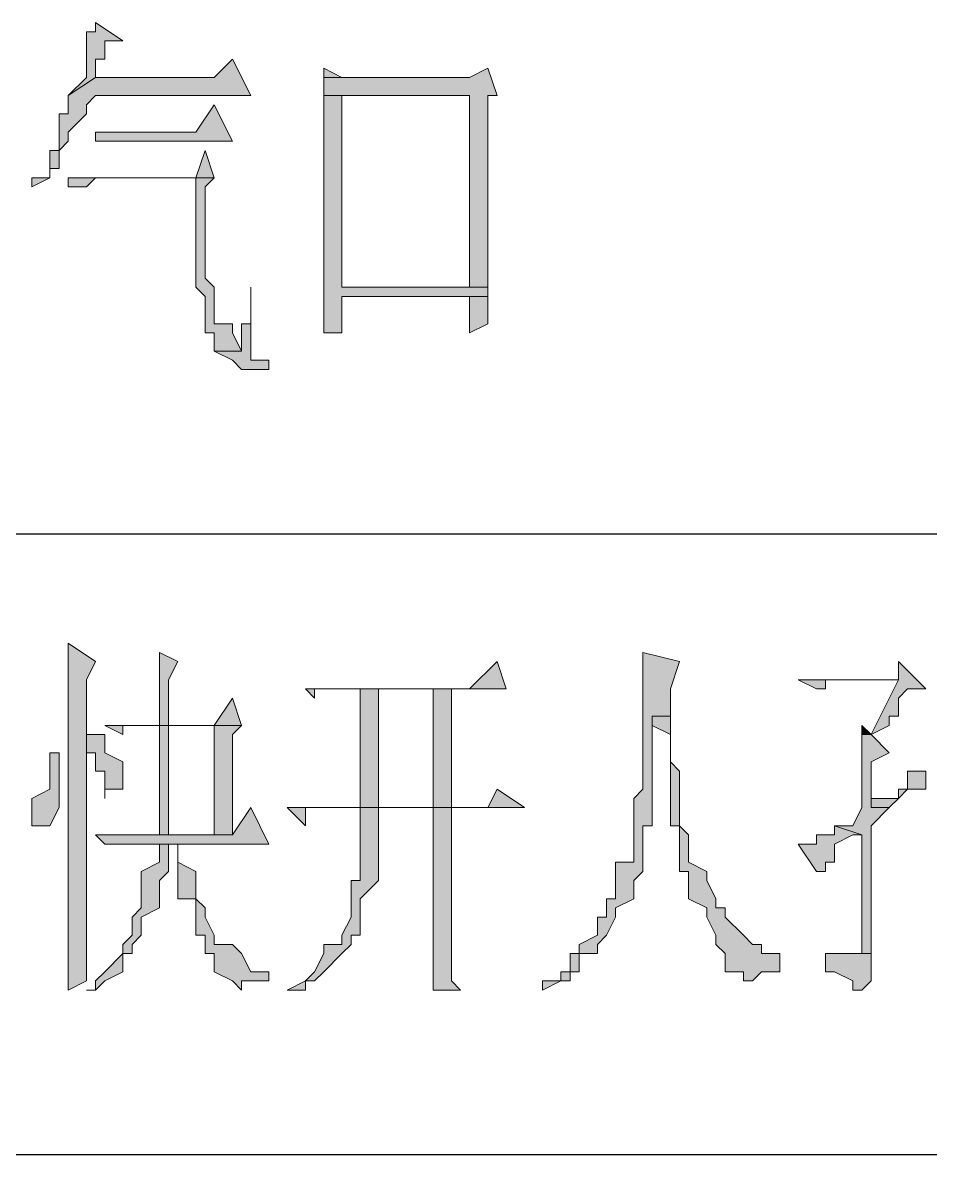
# Model space of a CAD drawing. Header units: millimetres. Extents: x 20 to 821, y 1 to 1134.
# Drawn here: x 602.82 to 620.73, y 715.82 to 738.14 of the extents above; entities that cross this region are included whole.
import ezdxf

# ---------------------------------------------------------------- set-up
doc = ezdxf.new("R2010")
doc.units = ezdxf.units.MM
doc.layers.add('1', color=7, linetype='Continuous')

msp = doc.modelspace()

# ---------------------------------------------------------------- hatches: boundary and pattern name
h = msp.add_hatch(color=0)
h.dxf.hatch_style = 2
h.paths.add_polyline_path([(604.26, 738.141732), (604.26, 737.961732), (604.08, 737.961732), (604.08, 737.061732), (603.72, 736.701732), (604.26, 737.061732), (604.26, 737.421732), (604.44, 737.421732), (604.44, 737.781732), (604.8, 737.781732)])
h = msp.add_hatch(color=0)
h.dxf.hatch_style = 2
h.paths.add_polyline_path([(606.96, 737.421732), (606.6, 737.061732), (604.26, 737.061732), (603.72, 736.701732), (603.72, 736.341732), (603.54, 736.341732), (603.54, 735.621732), (603.36, 735.621732), (603.36, 735.081732), (603, 735.081732), (603, 734.901732), (603.36, 735.081732), (603.36, 735.261732), (603.54, 735.261732), (603.54, 735.621732), (603.72, 735.801732), (603.72, 735.981732), (604.08, 736.341732), (604.08, 736.521732), (604.26, 736.701732), (607.32, 736.701732)])
h = msp.add_hatch(color=0)
h.dxf.hatch_style = 2
h.paths.add_polyline_path([(612, 737.241732), (611.64, 737.061732), (608.76, 737.061732), (608.76, 736.701732), (611.64, 736.701732), (611.64, 732.921732), (609.12, 732.921732), (612, 732.921732), (612, 736.701732), (612.18, 736.701732)])
h = msp.add_hatch(color=0)
h.dxf.hatch_style = 2
h.paths.add_polyline_path([(608.76, 737.241732), (608.76, 737.061732), (609.12, 737.061732)])
h = msp.add_hatch(color=0)
h.dxf.hatch_style = 2
h.paths.add_polyline_path([(608.76, 736.701732), (608.76, 732.381732), (608.76, 732.201732), (608.76, 732.021732), (609.12, 732.021732), (609.12, 732.741732), (611.64, 732.741732), (612, 732.741732), (612, 732.921732), (609.12, 732.921732), (609.12, 736.701732), (611.64, 736.701732)])
h = msp.add_hatch(color=0)
h.dxf.hatch_style = 2
h.paths.add_polyline_path([(606.6, 736.521732), (606.24, 735.981732), (604.26, 735.981732), (604.26, 735.801732), (606.96, 735.801732)])
h = msp.add_hatch(color=0)
h.dxf.hatch_style = 2
h.paths.add_polyline_path([(606.42, 735.621732), (606.24, 735.081732), (603.72, 735.081732), (603.72, 734.901732), (604.08, 734.901732), (604.26, 735.081732), (606.6, 735.081732)])
h = msp.add_hatch(color=0)
h.dxf.hatch_style = 2
h.paths.add_polyline_path([(606.6, 735.081732), (606.24, 735.081732), (606.24, 734.901732), (606.24, 732.921732), (606.42, 732.741732), (606.42, 732.021732), (606.6, 732.021732), (606.6, 731.661732), (607.14, 731.661732), (606.96, 732.021732), (606.96, 732.201732), (606.6, 732.201732), (606.6, 732.921732), (606.42, 733.101732), (606.42, 734.901732)])
h = msp.add_hatch(color=0)
h.dxf.hatch_style = 2
h.paths.add_polyline_path([(607.32, 732.921732), (607.32, 732.201732), (607.14, 732.201732), (607.14, 731.661732), (606.6, 731.661732), (606.96, 731.481732), (607.14, 731.301732), (607.68, 731.301732), (607.68, 731.481732), (607.32, 731.481732), (607.32, 731.661732), (607.32, 732.021732)])
h = msp.add_hatch(color=0)
h.dxf.hatch_style = 2
h.paths.add_polyline_path([(612, 732.741732), (611.64, 732.741732), (611.64, 732.021732), (612, 732.201732)])
h = msp.add_hatch(color=0)
h.dxf.hatch_style = 2
h.paths.add_polyline_path([(603.72, 725.901732), (603.72, 719.061732), (604.08, 719.241732), (604.08, 719.961732), (604.08, 720.141732), (604.08, 724.101732), (604.26, 724.101732), (604.08, 724.101732), (604.08, 724.281732), (604.08, 725.181732), (604.26, 725.541732)])
h = msp.add_hatch(color=0)
h.dxf.hatch_style = 2
h.paths.add_polyline_path([(605.52, 725.721732), (605.52, 724.281732), (605.7, 724.281732), (605.7, 725.181732), (605.88, 725.541732)])
h = msp.add_hatch(color=0)
h.dxf.hatch_style = 2
h.paths.add_polyline_path([(615.06, 725.721732), (615.06, 723.021732), (614.88, 722.841732), (614.88, 721.581732), (614.52, 721.581732), (614.52, 720.861732), (614.34, 720.861732), (614.34, 720.501732), (614.16, 720.501732), (614.16, 720.141732), (613.8, 719.961732), (613.8, 719.781732), (613.62, 719.781732), (613.62, 719.421732), (613.44, 719.421732), (613.44, 719.241732), (613.08, 719.241732), (613.08, 719.061732), (613.44, 719.241732), (613.62, 719.241732), (613.62, 719.421732), (613.8, 719.421732), (613.8, 719.781732), (614.16, 719.781732), (614.16, 719.961732), (614.34, 720.141732), (614.52, 720.501732), (614.52, 720.681732), (614.88, 720.861732), (614.88, 721.221732), (615.06, 721.401732), (615.06, 722.301732), (615.24, 722.301732), (615.24, 724.461732), (615.6, 724.461732), (615.6, 725.001732), (615.78, 725.541732)])
h = msp.add_hatch(color=0)
h.dxf.hatch_style = 2
h.paths.add_polyline_path([(612.18, 725.541732), (611.64, 725.001732), (608.4, 725.001732), (608.58, 724.821732), (608.58, 725.001732), (608.76, 725.001732), (612.36, 725.001732)])
h = msp.add_hatch(color=0)
h.dxf.hatch_style = 2
h.paths.add_polyline_path([(620.1, 725.541732), (620.1, 725.181732), (618.12, 725.181732), (620.1, 725.181732), (619.56, 724.101732), (619.38, 724.101732), (619.38, 723.741732), (619.38, 722.661732), (619.2, 722.301732), (618.84, 722.301732), (619.38, 722.121732), (619.38, 719.781732), (619.2, 719.781732), (619.56, 719.781732), (619.56, 722.301732), (619.92, 722.661732), (619.56, 722.661732), (619.56, 723.561732), (619.92, 723.741732), (619.56, 724.101732), (619.92, 724.281732), (619.92, 724.461732), (620.1, 724.461732), (620.1, 724.821732), (620.28, 725.001732), (620.64, 725.001732)])
h = msp.add_hatch(color=0)
h.dxf.hatch_style = 2
h.paths.add_polyline_path([(618.12, 725.181732), (618.48, 725.001732), (618.66, 725.001732), (618.66, 725.181732), (620.1, 725.181732)])
h = msp.add_hatch(color=0)
h.dxf.hatch_style = 2
h.paths.add_polyline_path([(609.48, 725.001732), (609.48, 722.661732), (609.84, 722.661732), (609.84, 725.001732), (610.92, 725.001732)])
h = msp.add_hatch(color=0)
h.dxf.hatch_style = 2
h.paths.add_polyline_path([(611.28, 725.001732), (609.48, 725.001732), (610.92, 725.001732), (610.92, 722.661732), (609.84, 722.661732), (609.48, 722.661732), (611.28, 722.661732)])
h = msp.add_hatch(color=0)
h.dxf.hatch_style = 2
h.paths.add_polyline_path([(606.96, 724.821732), (606.6, 724.281732), (604.44, 724.281732), (604.8, 724.101732), (604.8, 724.281732), (605.52, 724.281732), (607.14, 724.281732)])
h = msp.add_hatch(color=0)
h.dxf.hatch_style = 2
h.paths.add_polyline_path([(615.6, 724.461732), (615.24, 724.461732), (615.24, 724.281732), (615.6, 724.101732), (615.6, 722.301732), (615.78, 722.301732), (615.78, 721.401732), (615.96, 721.401732), (615.96, 720.861732), (616.32, 720.681732), (616.32, 720.501732), (616.5, 720.141732), (616.5, 719.961732), (616.68, 719.781732), (616.68, 719.421732), (617.04, 719.421732), (617.04, 719.241732), (617.22, 719.241732), (617.4, 719.421732), (617.76, 719.421732), (617.76, 719.781732), (617.4, 719.781732), (617.4, 719.961732), (617.22, 719.961732), (617.04, 720.141732), (616.68, 720.501732), (616.68, 720.681732), (616.5, 720.681732), (616.5, 720.861732), (616.32, 721.221732), (616.32, 721.401732), (615.96, 721.581732), (615.96, 722.121732), (615.78, 722.301732), (615.78, 723.381732), (615.6, 723.561732)])
h = msp.add_hatch(color=0)
h.dxf.hatch_style = 2
h.paths.add_polyline_path([(604.26, 724.101732), (604.08, 724.101732), (604.08, 723.741732), (604.26, 723.741732), (604.26, 723.561732), (604.26, 723.381732), (604.44, 723.381732), (604.44, 722.841732), (604.44, 723.021732), (604.8, 723.021732), (604.8, 723.381732), (604.8, 723.561732), (604.44, 723.741732), (604.44, 724.101732)])
h = msp.add_hatch(color=0)
h.dxf.hatch_style = 2
h.paths.add_polyline_path([(605.7, 724.281732), (605.52, 724.281732), (605.52, 724.101732), (605.52, 722.121732), (605.7, 722.121732), (605.7, 723.741732), (605.7, 724.101732)])
h = msp.add_hatch(color=0)
h.dxf.hatch_style = 2
h.paths.add_polyline_path([(607.14, 724.281732), (606.6, 724.281732), (606.6, 722.121732), (605.52, 722.121732), (606.96, 722.121732), (606.96, 724.101732)])
h = msp.add_hatch(color=0)
h.dxf.hatch_style = 2
h.paths.add_polyline_path([(619.38, 724.281732), (619.38, 724.101732), (619.56, 724.101732)])
h = msp.add_hatch(color=0)
h.dxf.hatch_style = 2
h.paths.add_polyline_path([(603.54, 723.741732), (603.36, 723.741732), (603.36, 723.561732), (603.36, 723.021732), (603, 722.841732), (603, 722.301732), (603.36, 722.301732), (603.54, 722.661732)])
h = msp.add_hatch(color=0)
h.dxf.hatch_style = 2
h.paths.add_polyline_path([(620.64, 723.381732), (620.28, 723.381732), (620.28, 723.021732), (620.1, 723.021732), (620.1, 722.841732), (619.56, 722.841732), (619.56, 722.661732), (619.92, 722.661732), (620.1, 722.841732), (620.28, 723.021732), (620.64, 723.021732)])
h = msp.add_hatch(color=0)
h.dxf.hatch_style = 2
h.paths.add_polyline_path([(612.18, 723.021732), (612, 722.661732), (608.04, 722.661732), (608.4, 722.301732), (608.4, 722.661732), (608.58, 722.661732), (612.72, 722.661732)])
h = msp.add_hatch(color=0)
h.dxf.hatch_style = 2
h.paths.add_polyline_path([(607.32, 722.661732), (606.96, 722.121732), (604.26, 722.121732), (604.44, 721.941732), (607.68, 721.941732)])
h = msp.add_hatch(color=0)
h.dxf.hatch_style = 2
h.paths.add_polyline_path([(609.48, 722.661732), (609.48, 721.221732), (609.3, 721.221732), (609.3, 720.501732), (609.12, 720.141732), (609.12, 719.961732), (608.76, 719.961732), (608.76, 719.781732), (608.58, 719.421732), (608.4, 719.241732), (608.04, 719.061732), (608.4, 719.061732), (608.4, 719.241732), (608.58, 719.241732), (608.76, 719.421732), (609.12, 719.781732), (609.3, 719.961732), (609.3, 720.141732), (609.48, 720.141732), (609.48, 720.861732), (609.84, 721.221732), (609.84, 722.661732), (610.92, 722.661732)])
h = msp.add_hatch(color=0)
h.dxf.hatch_style = 2
h.paths.add_polyline_path([(611.28, 722.661732), (609.48, 722.661732), (610.92, 722.661732), (610.92, 719.061732), (611.46, 719.061732), (611.28, 719.241732)])
h = msp.add_hatch(color=0)
h.dxf.hatch_style = 2
h.paths.add_polyline_path([(618.84, 722.301732), (618.84, 722.121732), (618.66, 722.121732), (618.48, 722.121732), (618.48, 721.941732), (618.12, 721.941732), (618.48, 721.401732), (618.66, 721.401732), (618.66, 721.581732), (618.84, 721.581732), (618.84, 721.941732), (619.2, 722.121732), (619.38, 722.121732)])
h = msp.add_hatch(color=0)
h.dxf.hatch_style = 2
h.paths.add_polyline_path([(605.52, 721.941732), (605.52, 721.581732), (605.16, 721.401732), (605.16, 720.681732), (604.98, 720.501732), (604.98, 720.141732), (604.8, 719.961732), (604.8, 719.781732), (604.44, 719.421732), (604.26, 719.241732), (604.26, 719.061732), (604.08, 719.061732), (604.26, 719.061732), (604.44, 719.241732), (604.8, 719.421732), (604.8, 719.781732), (604.98, 719.781732), (604.98, 719.961732), (605.16, 720.141732), (605.16, 720.501732), (605.52, 720.681732), (605.52, 721.221732), (605.7, 721.401732), (605.7, 721.941732)])
h = msp.add_hatch(color=0)
h.dxf.hatch_style = 2
h.paths.add_polyline_path([(605.88, 721.941732), (605.52, 721.941732), (605.7, 721.941732), (605.88, 721.941732), (605.88, 721.581732), (605.88, 720.861732), (606.24, 720.861732), (606.24, 720.141732), (606.42, 720.141732), (606.42, 719.781732), (606.6, 719.781732), (606.6, 719.421732), (606.96, 719.241732), (607.14, 719.061732), (607.14, 719.241732), (607.32, 719.241732), (607.68, 719.241732), (607.68, 719.421732), (607.32, 719.421732), (607.14, 719.781732), (606.96, 719.961732), (606.6, 719.961732), (606.6, 720.141732), (606.42, 720.501732), (606.42, 720.681732), (606.24, 720.861732), (606.24, 721.401732), (605.88, 721.581732)])
h = msp.add_hatch(color=0)
h.dxf.hatch_style = 2
h.paths.add_polyline_path([(618.66, 719.781732), (618.66, 719.421732), (618.84, 719.421732), (619.2, 719.241732), (619.2, 719.061732), (619.38, 719.061732), (619.56, 719.241732), (619.56, 719.781732), (619.2, 719.781732)])

# ---------------------------------------------------------------- linework, layer by layer
at = {"layer": '1', "color": 0, "lineweight": 5}
for points in [[(604.26, 738.141732), (604.26, 737.961732), (604.08, 737.961732), (604.08, 737.061732), (603.72, 736.701732), (604.26, 737.061732), (604.26, 737.421732), (604.44, 737.421732), (604.44, 737.781732), (604.8, 737.781732), (604.26, 738.141732)], [(606.96, 737.421732), (606.6, 737.061732), (604.26, 737.061732), (603.72, 736.701732), (603.72, 736.341732), (603.54, 736.341732), (603.54, 735.621732), (603.36, 735.621732), (603.36, 735.081732), (603, 735.081732), (603, 734.901732), (603.36, 735.081732), (603.36, 735.261732), (603.54, 735.261732), (603.54, 735.621732), (603.54, 735.621732), (603.72, 735.801732), (603.72, 735.981732), (604.08, 736.341732), (604.08, 736.521732), (604.26, 736.701732), (607.32, 736.701732), (606.96, 737.421732)], [(612, 737.241732), (611.64, 737.061732), (608.76, 737.061732), (608.76, 736.701732), (611.64, 736.701732), (611.64, 732.921732), (609.12, 732.921732), (612, 732.921732), (612, 736.701732), (612.18, 736.701732), (612, 737.241732)], [(608.76, 737.241732), (608.76, 737.061732), (609.12, 737.061732), (608.76, 737.241732)], [(608.76, 736.701732), (608.76, 732.381732), (608.76, 732.201732), (608.76, 732.021732), (609.12, 732.021732), (609.12, 732.741732), (611.64, 732.741732), (612, 732.741732), (612, 732.921732), (609.12, 732.921732), (609.12, 736.701732), (611.64, 736.701732), (608.76, 736.701732)], [(606.6, 736.521732), (606.24, 735.981732), (604.26, 735.981732), (604.26, 735.801732), (606.96, 735.801732), (606.6, 736.521732)], [(606.42, 735.621732), (606.24, 735.081732), (603.72, 735.081732), (603.72, 734.901732), (604.08, 734.901732), (604.26, 735.081732), (606.6, 735.081732), (606.42, 735.621732)], [(606.6, 735.081732), (606.24, 735.081732), (606.24, 734.901732), (606.24, 732.921732), (606.42, 732.741732), (606.42, 732.021732), (606.6, 732.021732), (606.6, 731.661732), (607.14, 731.661732), (606.96, 732.021732), (606.96, 732.021732), (606.96, 732.201732), (606.6, 732.201732), (606.6, 732.921732), (606.42, 733.101732), (606.42, 734.901732), (606.6, 735.081732)], [(607.32, 732.921732), (607.32, 732.201732), (607.14, 732.201732), (607.14, 731.661732), (606.6, 731.661732), (606.96, 731.481732), (607.14, 731.301732), (607.68, 731.301732), (607.68, 731.481732), (607.32, 731.481732), (607.32, 731.661732), (607.32, 732.021732), (607.32, 732.021732), (607.32, 732.921732)], [(612, 732.741732), (611.64, 732.741732), (611.64, 732.021732), (612, 732.201732), (612, 732.741732)], [(603.72, 725.901732), (603.72, 719.061732), (604.08, 719.241732), (604.08, 719.961732), (604.08, 720.141732), (604.08, 724.101732), (604.26, 724.101732), (604.08, 724.101732), (604.08, 724.281732), (604.08, 725.181732), (604.26, 725.541732), (603.72, 725.901732)], [(605.52, 725.721732), (605.52, 724.281732), (605.7, 724.281732), (605.7, 725.181732), (605.88, 725.541732), (605.52, 725.721732)], [(615.06, 725.721732), (615.06, 723.021732), (614.88, 722.841732), (614.88, 721.581732), (614.52, 721.581732), (614.52, 720.861732), (614.34, 720.861732), (614.34, 720.501732), (614.16, 720.501732), (614.16, 720.141732), (613.8, 719.961732), (613.8, 719.781732), (613.62, 719.781732), (613.62, 719.421732), (613.44, 719.421732), (613.44, 719.241732), (613.08, 719.241732), (613.08, 719.061732), (613.44, 719.241732), (613.62, 719.241732), (613.62, 719.421732), (613.8, 719.421732), (613.8, 719.781732), (614.16, 719.781732), (614.16, 719.961732), (614.34, 720.141732), (614.52, 720.501732), (614.52, 720.681732), (614.88, 720.861732), (614.88, 721.221732), (615.06, 721.401732), (615.06, 722.301732), (615.24, 722.301732), (615.24, 724.461732), (615.6, 724.461732), (615.6, 725.001732), (615.78, 725.541732), (615.06, 725.721732)], [(612.18, 725.541732), (611.64, 725.001732), (608.4, 725.001732), (608.58, 724.821732), (608.58, 725.001732), (608.76, 725.001732), (612.36, 725.001732), (612.18, 725.541732)], [(620.1, 725.541732), (620.1, 725.181732), (618.12, 725.181732), (620.1, 725.181732), (619.56, 724.101732), (619.38, 724.101732), (619.38, 723.741732), (619.38, 722.661732), (619.2, 722.301732), (618.84, 722.301732), (619.38, 722.121732), (619.38, 719.781732), (619.2, 719.781732), (619.56, 719.781732), (619.56, 719.781732), (619.56, 722.301732), (619.92, 722.661732), (619.56, 722.661732), (619.56, 723.561732), (619.92, 723.741732), (619.56, 724.101732), (619.92, 724.281732), (619.92, 724.461732), (620.1, 724.461732), (620.1, 724.821732), (620.28, 725.001732), (620.64, 725.001732), (620.1, 725.541732)], [(618.12, 725.181732), (618.48, 725.001732), (618.66, 725.001732), (618.66, 725.181732), (620.1, 725.181732), (618.12, 725.181732)], [(609.48, 725.001732), (609.48, 722.661732), (609.84, 722.661732), (609.84, 725.001732), (610.92, 725.001732), (609.48, 725.001732)], [(611.28, 725.001732), (609.48, 725.001732), (610.92, 725.001732), (610.92, 722.661732), (609.84, 722.661732), (609.48, 722.661732), (611.28, 722.661732), (611.28, 725.001732)], [(606.96, 724.821732), (606.6, 724.281732), (604.44, 724.281732), (604.8, 724.101732), (604.8, 724.281732), (605.52, 724.281732), (607.14, 724.281732), (606.96, 724.821732)], [(615.6, 724.461732), (615.24, 724.461732), (615.24, 724.281732), (615.6, 724.101732), (615.6, 722.301732), (615.78, 722.301732), (615.78, 721.401732), (615.96, 721.401732), (615.96, 720.861732), (616.32, 720.681732), (616.32, 720.681732), (616.32, 720.501732), (616.5, 720.141732), (616.5, 719.961732), (616.68, 719.781732), (616.68, 719.421732), (617.04, 719.421732), (617.04, 719.241732), (617.22, 719.241732), (617.4, 719.421732), (617.76, 719.421732), (617.76, 719.781732), (617.4, 719.781732), (617.4, 719.961732), (617.22, 719.961732), (617.04, 720.141732), (616.68, 720.501732), (616.68, 720.681732), (616.5, 720.681732), (616.5, 720.861732), (616.32, 721.221732), (616.32, 721.401732), (615.96, 721.581732), (615.96, 722.121732), (615.78, 722.301732), (615.78, 723.381732), (615.6, 723.561732), (615.6, 724.461732)], [(604.26, 724.101732), (604.08, 724.101732), (604.08, 723.741732), (604.26, 723.741732), (604.26, 723.561732), (604.26, 723.381732), (604.44, 723.381732), (604.44, 722.841732), (604.44, 723.021732), (604.8, 723.021732), (604.8, 723.381732), (604.8, 723.561732), (604.44, 723.741732), (604.44, 724.101732), (604.26, 724.101732)], [(605.7, 724.281732), (605.52, 724.281732), (605.52, 724.101732), (605.52, 722.121732), (605.7, 722.121732), (605.7, 723.741732), (605.7, 724.101732), (605.7, 724.281732)], [(607.14, 724.281732), (606.6, 724.281732), (606.6, 722.121732), (605.52, 722.121732), (606.96, 722.121732), (606.96, 724.101732), (607.14, 724.281732)], [(619.38, 724.281732), (619.38, 724.101732), (619.56, 724.101732), (619.38, 724.281732)], [(603.54, 723.741732), (603.36, 723.741732), (603.36, 723.561732), (603.36, 723.021732), (603, 722.841732), (603, 722.301732), (603.36, 722.301732), (603.54, 722.661732), (603.54, 723.741732)], [(620.64, 723.381732), (620.28, 723.381732), (620.28, 723.021732), (620.1, 723.021732), (620.1, 722.841732), (619.56, 722.841732), (619.56, 722.661732), (619.92, 722.661732), (620.1, 722.841732), (620.28, 723.021732), (620.64, 723.021732), (620.64, 723.381732)], [(612.18, 723.021732), (612, 722.661732), (608.04, 722.661732), (608.4, 722.301732), (608.4, 722.661732), (608.58, 722.661732), (612.72, 722.661732), (612.18, 723.021732)], [(607.32, 722.661732), (606.96, 722.121732), (604.26, 722.121732), (604.44, 721.941732), (607.68, 721.941732), (607.32, 722.661732)], [(609.48, 722.661732), (609.48, 721.221732), (609.3, 721.221732), (609.3, 720.501732), (609.12, 720.141732), (609.12, 719.961732), (608.76, 719.961732), (608.76, 719.781732), (608.58, 719.421732), (608.4, 719.241732), (608.4, 719.241732), (608.04, 719.061732), (608.4, 719.061732), (608.4, 719.241732), (608.58, 719.241732), (608.76, 719.421732), (609.12, 719.781732), (609.3, 719.961732), (609.3, 720.141732), (609.48, 720.141732), (609.48, 720.861732), (609.84, 721.221732), (609.84, 722.661732), (610.92, 722.661732), (609.48, 722.661732)], [(611.28, 722.661732), (609.48, 722.661732), (610.92, 722.661732), (610.92, 719.061732), (611.46, 719.061732), (611.28, 719.241732), (611.28, 722.661732)], [(618.84, 722.301732), (618.84, 722.121732), (618.66, 722.121732), (618.48, 722.121732), (618.48, 721.941732), (618.12, 721.941732), (618.48, 721.401732), (618.66, 721.401732), (618.66, 721.581732), (618.84, 721.581732), (618.84, 721.941732), (619.2, 722.121732), (619.38, 722.121732), (618.84, 722.301732)], [(605.52, 721.941732), (605.52, 721.581732), (605.16, 721.401732), (605.16, 720.681732), (604.98, 720.501732), (604.98, 720.141732), (604.8, 719.961732), (604.8, 719.781732), (604.44, 719.421732), (604.26, 719.241732), (604.26, 719.061732), (604.08, 719.061732), (604.26, 719.061732), (604.26, 719.061732), (604.44, 719.241732), (604.8, 719.421732), (604.8, 719.781732), (604.98, 719.781732), (604.98, 719.961732), (605.16, 720.141732), (605.16, 720.501732), (605.52, 720.681732), (605.52, 721.221732), (605.7, 721.401732), (605.7, 721.941732), (605.52, 721.941732)], [(605.88, 721.941732), (605.52, 721.941732), (605.7, 721.941732), (605.88, 721.941732), (605.88, 721.581732), (605.88, 720.861732), (606.24, 720.861732), (606.24, 720.141732), (606.42, 720.141732), (606.42, 719.781732), (606.6, 719.781732), (606.6, 719.421732), (606.96, 719.241732), (607.14, 719.061732), (607.14, 719.061732), (607.14, 719.241732), (607.32, 719.241732), (607.68, 719.241732), (607.68, 719.421732), (607.32, 719.421732), (607.14, 719.781732), (606.96, 719.961732), (606.6, 719.961732), (606.6, 720.141732), (606.42, 720.501732), (606.42, 720.681732), (606.24, 720.861732), (606.24, 721.401732), (605.88, 721.581732), (605.88, 721.941732)], [(618.66, 719.781732), (618.66, 719.421732), (618.84, 719.421732), (619.2, 719.241732), (619.2, 719.061732), (619.38, 719.061732), (619.56, 719.241732), (619.56, 719.781732), (619.2, 719.781732), (618.66, 719.781732)]]:
    msp.add_lwpolyline(points, dxfattribs=at)
at = {"layer": '1', "color": 0, "lineweight": 25}
for points in [[(557.64, 728.061732), (821.16, 728.061732)], [(557.64, 715.821732), (821.16, 715.821732)]]:
    msp.add_lwpolyline(points, dxfattribs=at)

doc.saveas('drawing.dxf')
